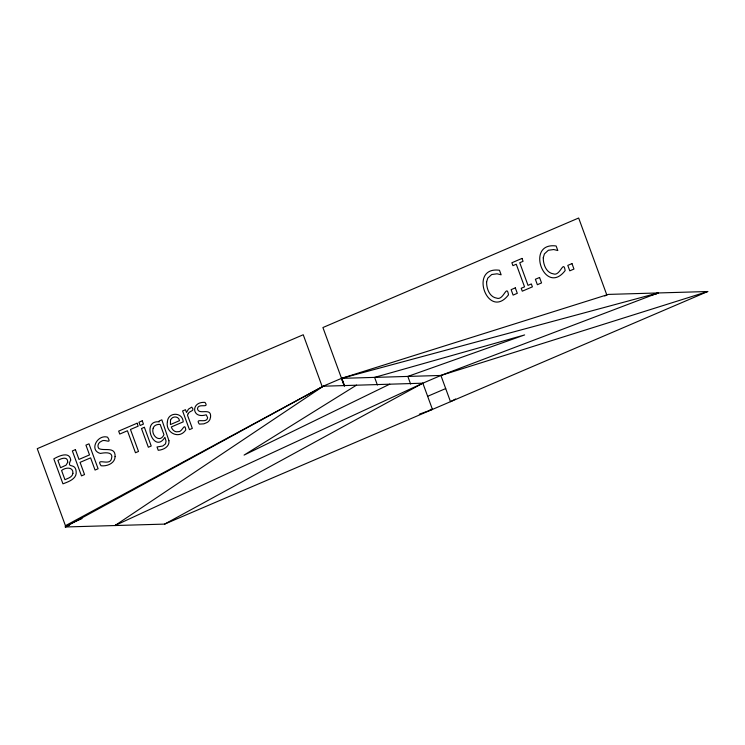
<?xml version="1.0" encoding="UTF-8"?>
<svg xmlns="http://www.w3.org/2000/svg" width="745" height="745" viewBox="0 0 745 745"><rect width="100%" height="100%" fill="white"/><g stroke="black" fill="none" stroke-linecap="round" stroke-linejoin="round"><path stroke-width="1.12" d="M117.151 524.741L114.972 525.542L323.479 386.078L341.536 378.348L608.386 294.405L707.75 291.519L164.654 524.098L65.29 526.985L65.439 525.7L37.25 448.667L303.234 334.756L322.259 386.748L65.439 525.7L82.062 518.585M356.548 385.118L244.071 455.093L389.775 384.15M323.228 386.217L422.843 383.191L440.9 375.461L658.068 292.962L656.01 294.033M323.479 386.078L65.29 526.985L69.555 525.16M164.654 524.098L422.843 383.191L432.445 409.415L419.351 414.201M455.633 398.994L450.492 401.685L440.9 375.461L341.499 378.348L344.33 386.003L322.911 327.539L578.66 218.015L606.849 295.048L604.716 295.961M114.972 525.542L422.843 383.191M427.639 396.303L445.696 388.573M651.521 295.346L658.068 292.962L341.499 378.348M440.9 375.461L707.75 291.519M430.163 409.48L432.445 409.415M410.625 384.066L407.832 376.421L524.638 334.933L374.605 377.389L377.398 385.035M341.797 378.264L344.59 385.91M486.606 282.001C486.448 288.455 489.465 297.069 496.701 298.121C503.573 300.952 506.74 283.296 508.481 294.862C488.012 321.346 467.925 266.049 499.476 270.249L501.143 274.812L497.064 273.797L491.681 274.533L487.742 278.155L486.606 282.001M543.282 257.733C543.114 264.186 546.132 272.8 553.377 273.853C560.249 276.684 563.406 259.027 565.148 270.593C544.679 297.078 524.601 241.78 556.143 245.98L557.819 250.544L553.731 249.528L548.348 250.264L544.409 253.887L543.282 257.733M168.947 440.733C169.748 446.711 163.295 449.952 158.229 450.278L157.027 446.991L162.755 446.013L165.539 443.843L166.051 441.077L164.896 437.287C154.113 454.944 140.6 419.677 159.253 421.866L159.123 420.99L161.842 419.826L168.947 440.733M167.411 421.67C165.101 432.761 179.377 439.876 185.784 429.893C184.63 421.53 182.357 432.435 178.148 431.681C174.945 432.556 172.169 429.856 171.322 426.96L183.214 421.866C182.674 411.789 168.044 411.799 167.411 421.67M70.719 460.084C66.137 469.425 75.226 462.096 76.139 471.334C77.238 478.877 68.41 481.773 62.943 483.822L53.817 458.883C58.501 456.145 69.62 450.818 70.719 460.084M115.093 456.601C114.935 463.455 106.945 466.491 101.069 465.765C95.146 456.964 109.478 466.5 111.424 458.939C113.957 451.47 104.831 452.532 100.398 453.444C88.702 450.362 97.502 434.046 107.587 437.194C112.43 445.063 104.607 438.349 101.441 441.273C98.517 442.288 96.776 445.976 98.852 448.565C104.207 451.33 115.568 446.106 115.093 456.601M210.565 417.004L209.96 419.407A7.674 7.05 88.3 0 1 207.157 422.452L203.879 423.84L199.315 424.119C194.333 417.004 206.914 424.25 207.622 417.638L206.197 414.779C191.418 419.407 190.608 401.341 204.996 402.393C209.745 409.005 197.947 402.561 197.5 408.819C198.738 415.589 211.599 406.872 210.565 417.004M67.748 462.217L66.072 465.169L60.569 467.711L57.896 460.41C61.118 458.408 67.888 455.903 67.748 462.217M153.172 428.245C150.779 435.378 160.1 443.592 163.947 434.698L160.184 424.426C157.4 424.138 153.898 425.19 153.172 428.245M170.493 420.227L170.437 424.557L179.517 420.664C178.679 415.682 171.927 415.887 170.493 420.227M72.935 473.326C72.414 477.247 67.953 478.253 64.945 479.687L61.574 470.477C65.411 467.357 73.373 466.472 72.935 473.326M188.178 413.717L187.47 415.123L192.331 428.403L189.444 429.642L182.6 410.942L185.486 409.703L186.501 412.479L188.476 409.145L191.735 407.142C195.646 411.51 189.286 410.476 188.178 413.717M142.239 420.823L138.952 422.229L140.144 425.497L143.44 424.082L142.239 420.823M75.413 449.635L72.367 450.939L81.494 475.878L84.539 474.574L80.069 462.366L90.592 457.849L95.062 470.058L98.107 468.754L88.981 443.824L85.936 445.128L89.521 454.906L78.989 459.414L75.413 449.635M137.08 423.225L118.66 431.113L119.74 434.056L127.423 430.768L135.478 452.755L138.514 451.451L130.468 429.465L138.16 426.177L137.08 423.225M522.003 258.413L511.871 262.752L512.933 265.658L516.266 264.233L524.545 286.853L521.211 288.278L522.273 291.183L532.405 286.844L531.343 283.938L528.019 285.363L519.74 262.743L523.064 261.318L522.003 258.413M144.381 427.304L141.494 428.543L148.339 447.242L151.226 446.013L144.381 427.304M515.307 287.868L511.126 289.665L513.109 295.104L517.3 293.316L515.307 287.868M539.557 277.485L535.376 279.282L537.368 284.72L541.55 282.923L539.557 277.485M571.974 263.6L567.792 265.397L569.785 270.835L573.967 269.047L571.974 263.6"/></g></svg>
